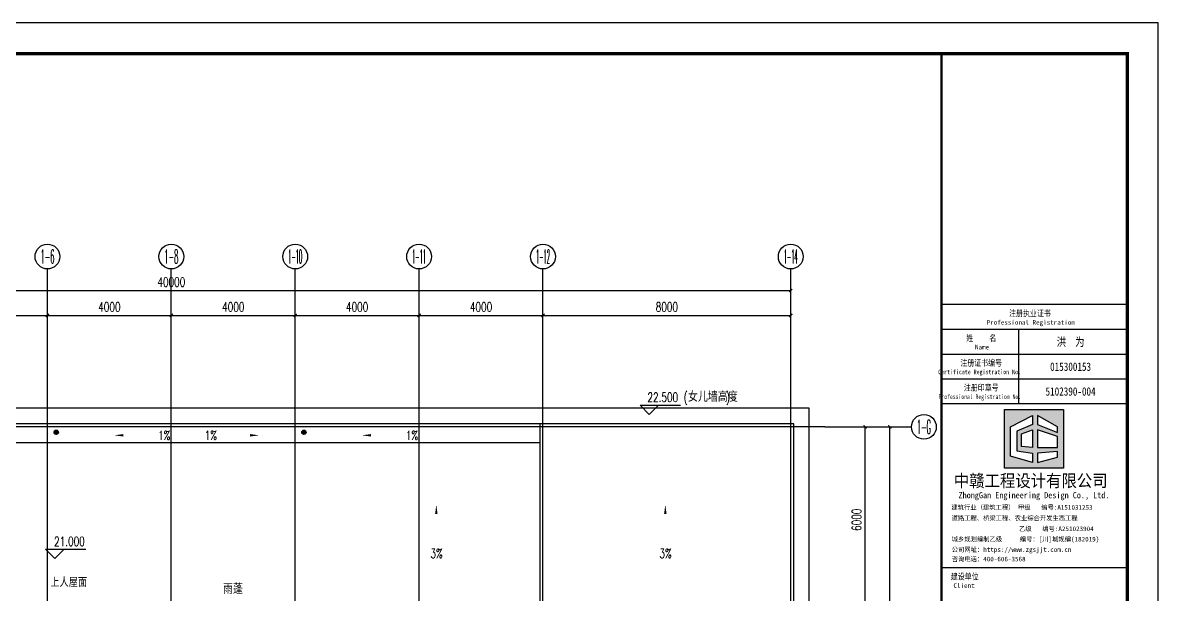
# Model space of a CAD drawing. Extents: x -6243262 to 3079315, y -2914302 to 172723.
# Drawn here: x -2176449 to -2139783, y -709808 to -691350 of the extents above; entities that cross this region are included whole.
import ezdxf
from ezdxf.enums import TextEntityAlignment as Align

# ---------------------------------------------------------------- set-up
doc = ezdxf.new("R2010")
doc.units = 0
doc.header["$LTSCALE"] = 1000
for name, color, linetype in [('A-ELEV-LIN-0.4', 40, 'Continuous'), ('A-FLOR-OUTL', 30, 'Continuous'), ('AXIS', 3, 'Continuous'), ('AXIS_TEXT', 7, 'Continuous'), ('DIM_ELEV', 3, 'Continuous'), ('DIM_LEAD', 3, 'Continuous'), ('DIM_SYMB', 3, 'Continuous'), ('DOTE', 24, 'Continuous'), ('P-图框', 7, 'Continuous'), ('PUB_TEXT', 7, 'Continuous'), ('PUB_TITLE', 4, 'Continuous'), ('WALL-PARAPET', 6, 'Continuous'), ('中赣LOGO', 7, 'Continuous')]:
    doc.layers.add(name, color=color, linetype=linetype)
doc.styles.add('-宋体', font='', dxfattribs={"width": 0.8})
doc.styles.add('_TCH_AXIS', font='COMPLEX', dxfattribs={"bigfont": 'GBCBIG'})
doc.styles.add('_TCH_DIM', font='SIMPLEX', dxfattribs={"bigfont": 'GBCBIG'})
doc.styles.add('_TCH_DIM_T3', font='SIMPLEX', dxfattribs={"width": 0.705882, "bigfont": 'GBCBIG'})
doc.styles.add('COMPLEX', font='COMPLEX')
doc.styles.add('STYLE-ARIAL', font='')
doc.styles.add('图签', font='', dxfattribs={"width": 0.66})
doc.styles.add('黑体', font='simhei.ttf')
doc.styles.get('-宋体').set_extended_font_data('SimSun')
doc.styles.get('STYLE-ARIAL').set_extended_font_data('NSimSun')
doc.styles.get('图签').set_extended_font_data('SimSun')
doc.dimstyles.new('_TCH_ARCH&&100', dxfattribs={"dimtxt": 297.5, "dimasz": 100, "dimexe": 250, "dimexo": 300, "dimgap": 126.25, "dimtad": 1, "dimdec": 0, "dimzin": 0, "dimdsep": 46, "dimtxsty": '_TCH_DIM_T3', "dimblk": 'ARCHTICK', "dimcen": 0.09, "dimclrt": 7, "dimazin": 2, "dimtfac": 1, "dimtdec": 0, "dimtix": 1, "dimtmove": 2, "dimatfit": 3, "dimfxl": 0, "dimtolj": 1, "dimtzin": 0, "dimarcsym": 0})

# ---------------------------------------------------------------- blocks, each defined once
blk = doc.blocks.new('中赣设计')
at = {"layer": '中赣LOGO'}
h = blk.add_hatch(color=256, dxfattribs=at)
h.dxf.hatch_style = 1
h.paths.add_polyline_path([(355563.01, 340.95), (355563.01, 319.81), (355584.16, 319.81), (355584.16, 340.95)])
h.paths.add_polyline_path([(355581.97, 334.69), (355581.97, 332.68), (355574.81, 335.58), (355574.81, 338.73)], flags=16)
h.paths.add_polyline_path([(355581.97, 331.28), (355581.97, 327.26), (355574.81, 327.26), (355574.81, 333.64)], flags=16)
h.paths.add_polyline_path([(355573.04, 335.58), (355567.39, 333.12), (355567.39, 326.13), (355573.08, 325.21), (355573.08, 321.94), (355565.12, 324.21), (355565.12, 334.7), (355573.04, 338.73)], flags=16)
h.paths.add_polyline_path([(355573.08, 333.64), (355573.08, 327.26), (355569.1, 327.7), (355569.1, 332.14)], flags=16)
h.paths.add_polyline_path([(355581.97, 325.85), (355581.97, 323.77), (355574.81, 321.94), (355574.81, 325.21)], flags=16)
blk.add_lwpolyline([(355563.01, 340.95), (355584.16, 340.95), (355584.16, 319.81), (355563.01, 319.81)], close=True, dxfattribs=at)
for points in [[(355573.04, 338.73), (355573.04, 335.58), (355567.39, 333.12), (355567.39, 326.13), (355573.08, 325.21), (355573.08, 321.94), (355565.12, 324.21), (355565.12, 334.7), (355573.04, 338.73)], [(355574.81, 338.73), (355574.81, 335.58), (355581.97, 332.68), (355581.97, 334.69), (355574.81, 338.73)], [(355573.08, 333.64), (355573.08, 327.26), (355569.1, 327.7), (355569.1, 332.14), (355573.08, 333.64)], [(355574.81, 333.64), (355574.81, 327.26), (355581.97, 327.26), (355581.97, 331.28), (355574.81, 333.64)], [(355574.81, 325.21), (355574.81, 321.94), (355581.97, 323.77), (355581.97, 325.85), (355574.81, 325.21)]]:
    blk.add_lwpolyline(points, dxfattribs=at)
blk = doc.blocks.new('TQ-A2')
at = {"layer": 'P-图框'}
for p, q in [((-6000, 31100), (0, 31100)), ((-3500, 28700), (-3500, 31100)), ((-6000, 30300), (0, 30300)), ((-6000, 29500), (0, 29500))]:
    blk.add_line(p, q, dxfattribs=at)
for points, const_width in [([(-6000, 40000), (-6000, 0)], 80), ([(-6000, 31900), (0, 31900)], 40)]:
    blk.add_lwpolyline(points, dxfattribs=dict(at, const_width=const_width))
blk.add_lwpolyline([(-6000, 31900), (-6000, 0), (0, 0), (0, 31900)], close=True, dxfattribs=at)
at = {"layer": 'P-图框', "linetype": 'Continuous', "const_width": 40}
for points in [[(-6000, 28700), (0, 28700)], [(-6000, 23400), (0, 23400)]]:
    blk.add_lwpolyline(points, dxfattribs=at)
at = {"layer": '中赣LOGO', "xscale": 90, "yscale": 90, "zscale": 90}
blk.add_blockref('中赣设计', (-32004636, -2173), dxfattribs=at)
at = {"layer": 'P-图框'}
for s, height, style, width, p in [('注册执业证书', 200, '图签', 0.8, (-3145, 31616)), ('Professional Registration', 150, 'STYLE-ARIAL', 0.97, (-3117, 31323)), ('姓    名', 200, '图签', 0.8, (-4717, 30816)), ('Name', 150, 'STYLE-ARIAL', 0.97, (-4689, 30523)), ('注册证书编号', 200, '图签', 0.8, (-4717, 30016)), ('Certificate Registration No. ', 150, 'STYLE-ARIAL', 0.78, (-4722, 29723)), ('注册印章号', 200, '图签', 0.8, (-4717, 29216)), ('Professional Registration No.', 150, 'STYLE-ARIAL', 0.75, (-4763, 28923)), ('建设单位', 200, '图签', 0.8, (-5251, 23116)), ('Client', 150, 'STYLE-ARIAL', 0.97, (-5273, 22823))]:
    blk.add_text(s, height=height, dxfattribs=dict(at, style=style, width=width)).set_placement(p, align=Align.MIDDLE_CENTER)
at = {"layer": 'P-图框', "color": 6, "style": '图签', "width": 0.8}
for s, p in [('洪  为', (-1832, 30692)), ('015300153', (-1832, 29892)), ('5102390-004', (-1832, 29092))]:
    blk.add_text(s, height=270, dxfattribs=at).set_placement(p, align=Align.MIDDLE_CENTER)
at = {"layer": 'P-图框'}
for s, height, style, width, p in [('中赣工程设计有限公司', 400, '黑体', 0.91, (-5602, 26009)), ('ZhongGan Engineering Design Co., Ltd.', 200, 'STYLE-ARIAL', 0.88, (-5450, 25643)), ('建筑行业（建筑工程） 甲级   编号:A151031253', 150, 'STYLE-ARIAL', 0.97, (-5680, 25275)), ('道路工程、桥梁工程、农业综合开发生态工程', 150, 'STYLE-ARIAL', 0.97, (-5675, 24929)), ('乙级   编号:A251023904', 150, 'STYLE-ARIAL', 0.97, (-3495, 24583)), ('城乡规划编制乙级     编号：[川]城规编(182019)', 150, 'STYLE-ARIAL', 0.97, (-5670, 24248)), ('公司网址：https://www.zgsjjt.com.cn', 150, 'STYLE-ARIAL', 0.97, (-5670, 23911)), ('咨询电话：400-606-3568', 150, 'STYLE-ARIAL', 0.97, (-5670, 23606))]:
    blk.add_text(s, height=height, dxfattribs=dict(at, style=style, width=width)).set_placement(p)
blk = doc.blocks.new('_ArchTick')
at = {"color": 0, "linetype": 'ByBlock', "const_width": 0.4}
blk.add_lwpolyline([(-0.5, -0.5), (0.5, 0.5)], dxfattribs=at)
blk = doc.blocks.new('*D772')
at = {"layer": 'AXIS', "color": 0, "lineweight": -2, "transparency": 16777216}
for p, q in [((-2150250, -704402), (-2149000, -704402)), ((-2149250, -710402), (-2149250, -704402)), ((-2150250, -710402), (-2149000, -710402))]:
    blk.add_line(p, q, dxfattribs=at)
at = {"layer": 'Defpoints', "color": 0, "transparency": 16777216}
for p in [(-2150550, -704402), (-2149250, -704402), (-2150550, -710402)]:
    blk.add_point(p, dxfattribs=at)
at = {"layer": 'AXIS', "color": 0, "lineweight": -2, "transparency": 16777216, "xscale": 100, "yscale": 100, "zscale": 100}
for p, rotation in [((-2149250, -704402), 90), ((-2149250, -710402), 270)]:
    blk.add_blockref('_ArchTick', p, dxfattribs=dict(at, rotation=rotation))
at = {"layer": 'AXIS', "color": 7, "transparency": 16777216, "insert": (-2149525, -707402), "char_height": 297.5, "attachment_point": 5, "rotation": 90, "style": '_TCH_DIM_T3'}
blk.add_mtext('\\A1;6000', dxfattribs=at)
blk = doc.blocks.new('*D773')
at = {"layer": 'AXIS', "color": 0, "lineweight": -2, "transparency": 16777216}
for p, q in [((-2150250, -704402), (-2148200, -704402)), ((-2148450, -719902), (-2148450, -704402)), ((-2150250, -719902), (-2148200, -719902))]:
    blk.add_line(p, q, dxfattribs=at)
at = {"layer": 'Defpoints', "color": 0, "transparency": 16777216}
for p in [(-2150550, -704402), (-2148450, -704402), (-2150550, -719902)]:
    blk.add_point(p, dxfattribs=at)
at = {"layer": 'AXIS', "color": 0, "lineweight": -2, "transparency": 16777216, "xscale": 100, "yscale": 100, "zscale": 100}
for p, rotation in [((-2148450, -704402), 90), ((-2148450, -719902), 270)]:
    blk.add_blockref('_ArchTick', p, dxfattribs=dict(at, rotation=rotation))
at = {"layer": 'AXIS', "color": 7, "transparency": 16777216, "insert": (-2148725, -712152), "char_height": 297.5, "attachment_point": 5, "rotation": 90, "style": '_TCH_DIM_T3'}
blk.add_mtext('\\A1;15500', dxfattribs=at)
blk = doc.blocks.new('*D774')
at = {"layer": 'AXIS', "color": 0, "lineweight": -2, "transparency": 16777216}
for p, q in [((-2159650, -703002), (-2159650, -700552)), ((-2151650, -703002), (-2151650, -700552)), ((-2159650, -700802), (-2151650, -700802))]:
    blk.add_line(p, q, dxfattribs=at)
at = {"layer": 'Defpoints', "color": 0, "transparency": 16777216}
for p in [(-2151650, -700802), (-2159650, -703302), (-2151650, -703302)]:
    blk.add_point(p, dxfattribs=at)
at = {"layer": 'AXIS', "color": 0, "lineweight": -2, "transparency": 16777216, "xscale": 100, "yscale": 100, "zscale": 100, "rotation": 180}
blk.add_blockref('_ArchTick', (-2159650, -700802), dxfattribs=at)
at = {"layer": 'AXIS', "color": 0, "lineweight": -2, "transparency": 16777216, "xscale": 100, "yscale": 100, "zscale": 100}
blk.add_blockref('_ArchTick', (-2151650, -700802), dxfattribs=at)
at = {"layer": 'AXIS', "color": 7, "transparency": 16777216, "insert": (-2155650, -700527), "char_height": 297.5, "attachment_point": 5, "style": '_TCH_DIM_T3'}
blk.add_mtext('\\A1;8000', dxfattribs=at)
blk = doc.blocks.new('*D775')
at = {"layer": 'AXIS', "color": 0, "lineweight": -2, "transparency": 16777216}
for p, q in [((-2163650, -703002), (-2163650, -700552)), ((-2159650, -703002), (-2159650, -700552)), ((-2163650, -700802), (-2159650, -700802))]:
    blk.add_line(p, q, dxfattribs=at)
at = {"layer": 'Defpoints', "color": 0, "transparency": 16777216}
for p in [(-2159650, -700802), (-2163650, -703302), (-2159650, -703302)]:
    blk.add_point(p, dxfattribs=at)
at = {"layer": 'AXIS', "color": 0, "lineweight": -2, "transparency": 16777216, "xscale": 100, "yscale": 100, "zscale": 100, "rotation": 180}
blk.add_blockref('_ArchTick', (-2163650, -700802), dxfattribs=at)
at = {"layer": 'AXIS', "color": 0, "lineweight": -2, "transparency": 16777216, "xscale": 100, "yscale": 100, "zscale": 100}
blk.add_blockref('_ArchTick', (-2159650, -700802), dxfattribs=at)
at = {"layer": 'AXIS', "color": 7, "transparency": 16777216, "insert": (-2161650, -700527), "char_height": 297.5, "attachment_point": 5, "style": '_TCH_DIM_T3'}
blk.add_mtext('\\A1;4000', dxfattribs=at)
blk = doc.blocks.new('*D776')
at = {"layer": 'AXIS', "color": 0, "lineweight": -2, "transparency": 16777216}
for p, q in [((-2167650, -703002), (-2167650, -700552)), ((-2163650, -703002), (-2163650, -700552)), ((-2167650, -700802), (-2163650, -700802))]:
    blk.add_line(p, q, dxfattribs=at)
at = {"layer": 'Defpoints', "color": 0, "transparency": 16777216}
for p in [(-2163650, -700802), (-2167650, -703302), (-2163650, -703302)]:
    blk.add_point(p, dxfattribs=at)
at = {"layer": 'AXIS', "color": 0, "lineweight": -2, "transparency": 16777216, "xscale": 100, "yscale": 100, "zscale": 100, "rotation": 180}
blk.add_blockref('_ArchTick', (-2167650, -700802), dxfattribs=at)
at = {"layer": 'AXIS', "color": 0, "lineweight": -2, "transparency": 16777216, "xscale": 100, "yscale": 100, "zscale": 100}
blk.add_blockref('_ArchTick', (-2163650, -700802), dxfattribs=at)
at = {"layer": 'AXIS', "color": 7, "transparency": 16777216, "insert": (-2165650, -700527), "char_height": 297.5, "attachment_point": 5, "style": '_TCH_DIM_T3'}
blk.add_mtext('\\A1;4000', dxfattribs=at)
blk = doc.blocks.new('*D777')
at = {"layer": 'AXIS', "color": 0, "lineweight": -2, "transparency": 16777216}
for p, q in [((-2171650, -703002), (-2171650, -700552)), ((-2167650, -703002), (-2167650, -700552)), ((-2171650, -700802), (-2167650, -700802))]:
    blk.add_line(p, q, dxfattribs=at)
at = {"layer": 'Defpoints', "color": 0, "transparency": 16777216}
for p in [(-2167650, -700802), (-2171650, -703302), (-2167650, -703302)]:
    blk.add_point(p, dxfattribs=at)
at = {"layer": 'AXIS', "color": 0, "lineweight": -2, "transparency": 16777216, "xscale": 100, "yscale": 100, "zscale": 100, "rotation": 180}
blk.add_blockref('_ArchTick', (-2171650, -700802), dxfattribs=at)
at = {"layer": 'AXIS', "color": 0, "lineweight": -2, "transparency": 16777216, "xscale": 100, "yscale": 100, "zscale": 100}
blk.add_blockref('_ArchTick', (-2167650, -700802), dxfattribs=at)
at = {"layer": 'AXIS', "color": 7, "transparency": 16777216, "insert": (-2169650, -700527), "char_height": 297.5, "attachment_point": 5, "style": '_TCH_DIM_T3'}
blk.add_mtext('\\A1;4000', dxfattribs=at)
blk = doc.blocks.new('*D778')
at = {"layer": 'AXIS', "color": 0, "lineweight": -2, "transparency": 16777216}
for p, q in [((-2175650, -703002), (-2175650, -700552)), ((-2171650, -703002), (-2171650, -700552)), ((-2175650, -700802), (-2171650, -700802))]:
    blk.add_line(p, q, dxfattribs=at)
at = {"layer": 'Defpoints', "color": 0, "transparency": 16777216}
for p in [(-2171650, -700802), (-2175650, -703302), (-2171650, -703302)]:
    blk.add_point(p, dxfattribs=at)
at = {"layer": 'AXIS', "color": 0, "lineweight": -2, "transparency": 16777216, "xscale": 100, "yscale": 100, "zscale": 100, "rotation": 180}
blk.add_blockref('_ArchTick', (-2175650, -700802), dxfattribs=at)
at = {"layer": 'AXIS', "color": 0, "lineweight": -2, "transparency": 16777216, "xscale": 100, "yscale": 100, "zscale": 100}
blk.add_blockref('_ArchTick', (-2171650, -700802), dxfattribs=at)
at = {"layer": 'AXIS', "color": 7, "transparency": 16777216, "insert": (-2173650, -700527), "char_height": 297.5, "attachment_point": 5, "style": '_TCH_DIM_T3'}
blk.add_mtext('\\A1;4000', dxfattribs=at)
blk = doc.blocks.new('*D779')
at = {"layer": 'AXIS', "color": 0, "lineweight": -2, "transparency": 16777216}
for p, q in [((-2179650, -703002), (-2179650, -700552)), ((-2175650, -703002), (-2175650, -700552)), ((-2179650, -700802), (-2175650, -700802))]:
    blk.add_line(p, q, dxfattribs=at)
at = {"layer": 'Defpoints', "color": 0, "transparency": 16777216}
for p in [(-2175650, -700802), (-2179650, -703302), (-2175650, -703302)]:
    blk.add_point(p, dxfattribs=at)
at = {"layer": 'AXIS', "color": 0, "lineweight": -2, "transparency": 16777216, "xscale": 100, "yscale": 100, "zscale": 100, "rotation": 180}
blk.add_blockref('_ArchTick', (-2179650, -700802), dxfattribs=at)
at = {"layer": 'AXIS', "color": 0, "lineweight": -2, "transparency": 16777216, "xscale": 100, "yscale": 100, "zscale": 100}
blk.add_blockref('_ArchTick', (-2175650, -700802), dxfattribs=at)
at = {"layer": 'AXIS', "color": 7, "transparency": 16777216, "insert": (-2177650, -700527), "char_height": 297.5, "attachment_point": 5, "style": '_TCH_DIM_T3'}
blk.add_mtext('\\A1;4000', dxfattribs=at)
blk = doc.blocks.new('*D783')
at = {"layer": 'AXIS', "color": 0, "lineweight": -2, "transparency": 16777216}
for p, q in [((-2191650, -703002), (-2191650, -699752)), ((-2151650, -703002), (-2151650, -699752)), ((-2191650, -700002), (-2151650, -700002))]:
    blk.add_line(p, q, dxfattribs=at)
at = {"layer": 'Defpoints', "color": 0, "transparency": 16777216}
for p in [(-2151650, -700002), (-2191650, -703302), (-2151650, -703302)]:
    blk.add_point(p, dxfattribs=at)
at = {"layer": 'AXIS', "color": 0, "lineweight": -2, "transparency": 16777216, "xscale": 100, "yscale": 100, "zscale": 100, "rotation": 180}
blk.add_blockref('_ArchTick', (-2191650, -700002), dxfattribs=at)
at = {"layer": 'AXIS', "color": 0, "lineweight": -2, "transparency": 16777216, "xscale": 100, "yscale": 100, "zscale": 100}
blk.add_blockref('_ArchTick', (-2151650, -700002), dxfattribs=at)
at = {"layer": 'AXIS', "color": 7, "transparency": 16777216, "insert": (-2171650, -699727), "char_height": 297.5, "attachment_point": 5, "style": '_TCH_DIM_T3'}
blk.add_mtext('\\A1;40000', dxfattribs=at)
blk = doc.blocks.new('_AXISO')
at = {"color": 0}
blk.add_circle((0, 0), 0.5, dxfattribs=at)
at = {"layer": 'AXIS_TEXT', "color": 0, "style": 'COMPLEX', "width": 1.041667}
blk.add_attdef('A', text='', height=0.56, dxfattribs=at).set_placement((-0.25, -0.28), (0.25, -0.28), align=Align.FIT)

msp = doc.modelspace()

# ---------------------------------------------------------------- hatches: boundary and pattern name
at = {"layer": 'A-ELEV-LIN-0.4'}
h = msp.add_hatch(dxfattribs=at)
h.set_pattern_fill('ANSI37', color=8, scale=20)
h.set_pattern_definition([(45, (-3229675.854, -320570.268), (-22.4506403, 22.4506403), []), (135, (-3229675.854, -320570.268), (-22.4506403, -22.4506403), [])])
edge = h.paths.add_edge_path()
edge.add_arc((-2175368.4, -704574.9), 70, 0, 360)
h = msp.add_hatch(dxfattribs=at)
h.set_pattern_fill('ANSI37', color=8, scale=20)
h.set_pattern_definition([(45, (-3221675.854, -320570.268), (-22.4506403, 22.4506403), []), (135, (-3221675.854, -320570.268), (-22.4506403, -22.4506403), [])])
edge = h.paths.add_edge_path()
edge.add_arc((-2167368.4, -704574.9), 70, 0, 360)

# ---------------------------------------------------------------- linework, layer by layer
msp.add_lwpolyline([(-2159750.4, -704301.6), (-2159750.4, -718301.6)])
at = {"layer": 'A-ELEV-LIN-0.4', "color": 8}
for centre in [(-2175368.4, -704574.9), (-2167368.4, -704574.9)]:
    msp.add_circle(centre, 70, dxfattribs=at)
at = {"layer": 'A-FLOR-OUTL', "color": 8}
msp.add_lwpolyline([(-2191550.4, -704901.6), (-2159750.4, -704901.6)], dxfattribs=at)
at = {"layer": 'AXIS'}
for p, q in [((-2175650.4, -703301.6), (-2175650.4, -699301.6)), ((-2171650.4, -703301.6), (-2171650.4, -699301.6)), ((-2167650.4, -703301.6), (-2167650.4, -699301.6)), ((-2163650.4, -703301.6), (-2163650.4, -699301.6)), ((-2159650.4, -703301.6), (-2159650.4, -699301.6)), ((-2151650.4, -703301.6), (-2151650.4, -699301.6)), ((-2150550.4, -704401.6), (-2147750.4, -704401.6))]:
    msp.add_line(p, q, dxfattribs=at)
at = {"layer": 'DIM_ELEV'}
for p, q in [((-2156216.4, -703998.2), (-2156516.4, -703698.2)), ((-2156516.4, -703698.2), (-2155206.6, -703698.2)), ((-2156216.4, -703998.2), (-2155916.4, -703698.2))]:
    msp.add_line(p, q, dxfattribs=at)
at = {"layer": 'DIM_ELEV', "color": 8}
for p, q in [((-2175415.5, -708655.9), (-2175715.5, -708355.9)), ((-2175715.5, -708355.9), (-2174405.7, -708355.9)), ((-2175415.5, -708655.9), (-2175115.5, -708355.9))]:
    msp.add_line(p, q, dxfattribs=at)
at = {"layer": 'DIM_SYMB', "color": 8}
for points in [[(-2172181.6, -704674.5, 0, 0, 0), (-2173497.9, -704674.5, 0, 80, 0), (-2173197.9, -704674.5, 0, 0, 0)], [(-2170130, -704674.5, 0, 0, 0), (-2168813.7, -704674.5, 0, 80, 0), (-2169113.7, -704674.5, 0, 0, 0)], [(-2164181.6, -704674.5, 0, 0, 0), (-2165497.9, -704674.5, 0, 80, 0), (-2165197.9, -704674.5, 0, 0, 0)], [(-2163093.8, -708234.7, 0, 0, 0), (-2163093.8, -706918.4, 0, 80, 0), (-2163093.8, -707218.4, 0, 0, 0)], [(-2155699.9, -708234.7, 0, 0, 0), (-2155699.9, -706918.4, 0, 80, 0), (-2155699.9, -707218.4, 0, 0, 0)]]:
    msp.add_lwpolyline(points, format="xyseb", dxfattribs=at)
at = {"layer": 'DOTE'}
for p, q in [((-2175650.4, -721001.6), (-2175650.4, -703301.6)), ((-2171650.4, -710401.6), (-2171650.4, -703301.6)), ((-2167650.4, -721001.6), (-2167650.4, -703301.6)), ((-2163650.4, -721001.6), (-2163650.4, -703301.6)), ((-2159650.4, -721001.6), (-2159650.4, -703301.6)), ((-2151650.4, -721001.6), (-2151650.4, -703301.6)), ((-2150550.4, -704401.6), (-2192750.4, -704401.6))]:
    msp.add_line(p, q, dxfattribs=at)
at = {"layer": 'PUB_TITLE'}
msp.add_lwpolyline([(-2199182.9, -733350.5), (-2139782.9, -733350.5), (-2139782.9, -691350.5), (-2199182.9, -691350.5)], close=True, dxfattribs=at)
at = {"layer": 'PUB_TITLE', "const_width": 100}
msp.add_lwpolyline([(-2197682.9, -732350.5), (-2140782.9, -732350.5), (-2140782.9, -692350.5), (-2197682.9, -692350.5)], close=True, dxfattribs=at)
at = {"layer": 'WALL-PARAPET'}
for p, q in [((-2151050.4, -703801.6), (-2186750.4, -703801.6)), ((-2151050.4, -712501.6), (-2151050.4, -703801.6)), ((-2151550.4, -704301.6), (-2186550.4, -704301.6)), ((-2151550.4, -712301.6), (-2151550.4, -704301.6))]:
    msp.add_line(p, q, dxfattribs=at)

# ---------------------------------------------------------------- block references
at = {"layer": 'AXIS'}
ref = msp.add_blockref('_AXISO', (-2175650.4, -698901.6), dxfattribs=dict(at, xscale=800, yscale=800, zscale=800))
ref.add_attrib('A', '1-6', dxfattribs={"layer": 'AXIS_TEXT', "height": 452.55, "style": '_TCH_AXIS', "width": 0.381818}).set_placement((-2175876.7, -699127.8), (-2175424.1, -699127.8), align=Align.FIT)
ref = msp.add_blockref('_AXISO', (-2171650.4, -698901.6), dxfattribs=dict(at, xscale=800, yscale=800, zscale=800))
ref.add_attrib('A', '1-8', dxfattribs={"layer": 'AXIS_TEXT', "height": 452.55, "style": '_TCH_AXIS', "width": 0.381818}).set_placement((-2171876.7, -699127.8), (-2171424.1, -699127.8), align=Align.FIT)
ref = msp.add_blockref('_AXISO', (-2167650.4, -698901.6), dxfattribs=dict(at, xscale=800, yscale=800, zscale=800))
ref.add_attrib('A', '1-10', dxfattribs={"layer": 'AXIS_TEXT', "height": 452.55, "style": '_TCH_AXIS', "width": 0.3}).set_placement((-2167876.7, -699127.8), (-2167424.1, -699127.8), align=Align.FIT)
ref = msp.add_blockref('_AXISO', (-2163650.4, -698901.6), dxfattribs=dict(at, xscale=800, yscale=800, zscale=800))
ref.add_attrib('A', '1-11', dxfattribs={"layer": 'AXIS_TEXT', "height": 452.55, "style": '_TCH_AXIS', "width": 0.323077}).set_placement((-2163876.7, -699127.8), (-2163424.1, -699127.8), align=Align.FIT)
ref = msp.add_blockref('_AXISO', (-2159650.4, -698901.6), dxfattribs=dict(at, xscale=800, yscale=800, zscale=800))
ref.add_attrib('A', '1-12', dxfattribs={"layer": 'AXIS_TEXT', "height": 452.55, "style": '_TCH_AXIS', "width": 0.3}).set_placement((-2159876.7, -699127.8), (-2159424.1, -699127.8), align=Align.FIT)
ref = msp.add_blockref('_AXISO', (-2151650.4, -698901.6), dxfattribs=dict(at, xscale=800, yscale=800, zscale=800))
ref.add_attrib('A', '1-14', dxfattribs={"layer": 'AXIS_TEXT', "height": 452.55, "style": '_TCH_AXIS', "width": 0.291667}).set_placement((-2151876.7, -699127.8), (-2151424.1, -699127.8), align=Align.FIT)
ref = msp.add_blockref('_AXISO', (-2147350.4, -704401.6), dxfattribs=dict(at, xscale=800, yscale=800, zscale=800))
ref.add_attrib('A', '1-G', dxfattribs={"layer": 'AXIS_TEXT', "height": 452.55, "style": '_TCH_AXIS', "width": 0.355932}).set_placement((-2147576.7, -704627.8), (-2147124.1, -704627.8), align=Align.FIT)
at = {"layer": 'P-图框'}
msp.add_blockref('TQ-A2', (-2140782.9, -732350.5), dxfattribs=at)

# ---------------------------------------------------------------- texts
at = {"layer": 'DIM_ELEV', "color": 7, "style": '_TCH_DIM', "width": 0.705882}
for s, p in [('22.500', (-2156276.6, -703593.2)), ('21.000', (-2175435.7, -708250.9))]:
    msp.add_text(s, height=297.5, dxfattribs=at).set_placement(p)
at = {"layer": 'DIM_LEAD', "color": 7, "style": '_TCH_DIM'}
msp.add_text('雨蓬', height=337.59, dxfattribs=at).set_placement((-2169980.9, -709796.5))
at = {"layer": 'DIM_SYMB', "color": 7, "style": '_TCH_DIM', "width": 0.705882}
for s, p in [('1%', (-2172076.6, -704823.2)), ('1%', (-2170575, -704823.2)), ('1%', (-2164076.6, -704823.2)), ('3%', (-2163283.8, -708637.2)), ('3%', (-2155889.9, -708637.2))]:
    msp.add_text(s, height=297.5, dxfattribs=at).set_placement(p)
at = {"layer": 'PUB_TEXT', "style": '_TCH_DIM', "width": 0.705882}
for s, p in [('(', (-2155106.6, -703593.2)), (')', (-2153737.8, -703593.2))]:
    msp.add_text(s, height=297.5, dxfattribs=at).set_placement(p)
at = {"layer": 'PUB_TEXT', "style": '_TCH_DIM'}
msp.add_text('女儿墙高度', height=337.59, dxfattribs=at).set_placement((-2154966.6, -703593.2))
at = {"layer": 'PUB_TEXT', "color": 8, "style": '-宋体', "width": 0.8}
msp.add_text('上人屋面', height=264.35, dxfattribs=at).set_placement((-2175554.3, -709541.6))

# ---------------------------------------------------------------- dimensions: what is measured, and where the dimension line sits
at = {"layer": 'AXIS'}
for p1, p2, distance, picture, middle in [((-2191650.4, -703301.6), (-2151650.4, -703301.6), 3300, '*D783', (-2171650.4, -699726.6)), ((-2179650.4, -703301.6), (-2175650.4, -703301.6), 2500, '*D779', (-2177650.4, -700526.6)), ((-2175650.4, -703301.6), (-2171650.4, -703301.6), 2500, '*D778', (-2173650.4, -700526.6)), ((-2171650.4, -703301.6), (-2167650.4, -703301.6), 2500, '*D777', (-2169650.4, -700526.6)), ((-2167650.4, -703301.6), (-2163650.4, -703301.6), 2500, '*D776', (-2165650.4, -700526.6)), ((-2163650.4, -703301.6), (-2159650.4, -703301.6), 2500, '*D775', (-2161650.4, -700526.6)), ((-2159650.4, -703301.6), (-2151650.4, -703301.6), 2500, '*D774', (-2155650.4, -700526.6)), ((-2150550.4, -710401.6), (-2150550.4, -704401.6), -1300, '*D772', (-2149525.4, -707401.6)), ((-2150550.4, -719901.6), (-2150550.4, -704401.6), -2100, '*D773', (-2148725.4, -712151.6))]:
    dim = msp.add_aligned_dim(p1=p1, p2=p2, distance=distance, dimstyle='_TCH_ARCH&&100', dxfattribs=at)
    dim.commit()
    dim.dimension.update_dxf_attribs({"geometry": picture, "text_midpoint": middle})

doc.saveas('drawing.dxf')
